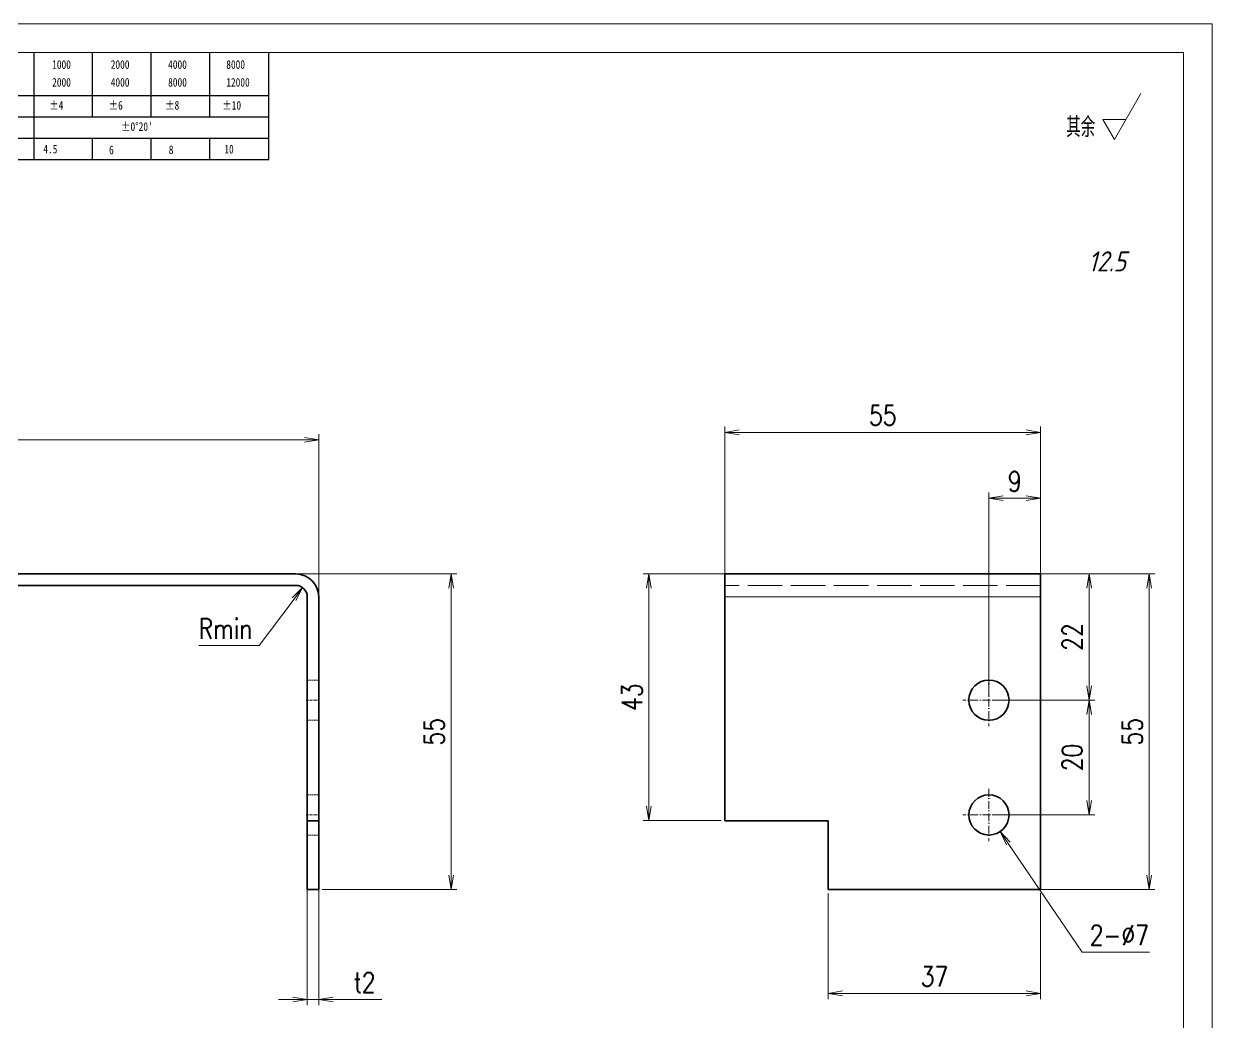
# Model space of a CAD drawing. Header units: millimetres. Extents: x -50043 to 104182, y -50696 to 36662.
# Drawn here: x -45946.7 to -45739.6, y 35895.4 to 36069.4 of the extents above; entities that cross this region are included whole.
import ezdxf
from ezdxf.enums import TextEntityAlignment as Align

# ---------------------------------------------------------------- set-up
doc = ezdxf.new("R2010")
doc.units = ezdxf.units.MM
doc.header["$LTSCALE"] = 0.5
for name, pattern in [('DASHDOT', [18.5, 12, -3, 0.5, -3]), ('DASHED', [15, 12, -3]), ('DOT2', [0.125, 0, -0.125])]:
    doc.linetypes.add(name, pattern=pattern)
doc.layers.add('图\\M+19E79\\M+195B6\\M+18E9A', color=7, linetype='Continuous')
doc.layers.add('图框', color=7, linetype='Continuous', lineweight=18)
doc.layers.add('标注线', color=3, linetype='Continuous', lineweight=18)
doc.layers.add('打印', color=7, linetype='Continuous', lineweight=15, plot=False)
doc.layers.add('打印-禁用', color=7, linetype='Continuous', lineweight=15, plot=False)
doc.styles.add('DIM', font='romans.shx', dxfattribs={"width": 0.8, "bigfont": 'bigfont.shx'})
doc.styles.add('国标', font='simfang.ttf', dxfattribs={"width": 0.8})
doc.styles.add('机械长仿宋', font='gbenor.shx', dxfattribs={"height": 1, "bigfont": 'gbcbig.shx'})
doc.dimstyles.new('DEH 1-1$0', dxfattribs={"dimtxt": 3.5, "dimasz": 2.5, "dimexe": 1, "dimexo": 0.625, "dimgap": 1.2, "dimtad": 1, "dimzin": 9, "dimdsep": 46, "dimtxsty": 'DIM', "dimblk": 'OPEN', "dimcen": 0, "dimclrd": 8, "dimclre": 8, "dimclrt": 2, "dimazin": 2, "dimtfac": 0.5, "dimtmove": 0, "dimatfit": 3, "dimldrblk": 'OPEN', "dimfxl": 0, "dimtolj": 2, "dimlwd": 18, "dimlwe": 18, "dimarcsym": 0})
doc.dimstyles.new('DEH 1-1$3', dxfattribs={"dimtxt": 3.5, "dimasz": 2.5, "dimexe": 1, "dimexo": 0.625, "dimgap": 1.2, "dimtad": 1, "dimtoh": 1, "dimdsep": 46, "dimtxsty": 'DIM', "dimblk": 'OPEN', "dimcen": 0, "dimclrd": 8, "dimclre": 8, "dimclrt": 2, "dimazin": 2, "dimtfac": 0.5, "dimtofl": 0, "dimtmove": 0, "dimatfit": 3, "dimldrblk": 'OPEN', "dimfxl": 0, "dimtolj": 2, "dimlwd": 18, "dimlwe": 18, "dimarcsym": 0})
doc.dimstyles.new('DEH 1-1$4', dxfattribs={"dimtxt": 3.5, "dimasz": 2.5, "dimexe": 1, "dimexo": 0.625, "dimgap": 1.2, "dimtad": 1, "dimtoh": 1, "dimdsep": 46, "dimtxsty": 'DIM', "dimblk": 'OPEN', "dimcen": 0, "dimclrd": 8, "dimclre": 8, "dimclrt": 2, "dimazin": 2, "dimtfac": 0.5, "dimtofl": 0, "dimtmove": 0, "dimatfit": 3, "dimldrblk": 'OPEN', "dimfxl": 0, "dimtolj": 2, "dimlwd": 18, "dimlwe": 18, "dimarcsym": 0})

# ---------------------------------------------------------------- blocks, each defined once
blk = doc.blocks.new('GZDEH零件A3图框V01版')
at = {"layer": '图\\M+19E79\\M+195B6\\M+18E9A', "color": 9}
for p, q in [((3072.2, -1561.98), (3072.2, -1554.46)), ((3082.42, -1561.98), (3082.42, -1554.46)), ((3092.64, -1561.98), (3092.64, -1554.46)), ((3102.86, -1561.98), (3102.86, -1554.46)), ((3113.09, -1573.08), (3113.09, -1554.46)), ((2996.09, -1561.98), (3113.09, -1561.98)), ((3072.2, -1573.08), (3072.2, -1561.98)), ((3082.42, -1565.68), (3082.42, -1561.98)), ((3092.64, -1565.68), (3092.64, -1561.98)), ((3102.86, -1565.68), (3102.86, -1561.98)), ((2996.09, -1565.68), (3113.09, -1565.68)), ((2996.09, -1569.38), (3113.09, -1569.38)), ((3082.42, -1573.08), (3082.42, -1569.48)), ((3092.64, -1573.08), (3092.64, -1569.38)), ((3102.86, -1573.08), (3102.86, -1569.38)), ((2990.09, -1573.08), (3113.09, -1573.08))]:
    blk.add_line(p, q, dxfattribs=at)
at = {"layer": '图框', "linetype": 'Continuous'}
for p, q in [((3272.49, -1554.46), (2882.49, -1554.46)), ((3272.49, -1832.96), (3272.49, -1554.46))]:
    blk.add_line(p, q, dxfattribs=at)
at = {"layer": '打印-禁用', "linetype": 'Continuous'}
for p, q in [((3277.49, -1549.46), (2857.49, -1549.46)), ((3277.49, -1846.46), (3277.49, -1549.46))]:
    blk.add_line(p, q, dxfattribs=at)
at = {"layer": '图\\M+19E79\\M+195B6\\M+18E9A', "color": 9, "style": '国标', "width": 0.8}
for s, p in [('1000', (3075.36, -1557.31)), ('2000', (3085.57, -1557.31)), ('4000', (3095.57, -1557.31)), ('8000', (3105.7, -1557.31)), ('2000', (3075.36, -1560.41)), ('4000', (3085.57, -1560.41)), ('8000', (3095.57, -1560.41)), ('12000', (3105.7, -1560.41)), ('±4', (3074.85, -1564.42)), ('±6', (3085.22, -1564.42)), ('±8', (3095.06, -1564.42)), ('±10', (3105.02, -1564.42)), ("±0%%D20'", (3087.38, -1568.12)), ('4.5', (3073.82, -1572.05)), ('6', (3085.28, -1572.19)), ('8', (3095.68, -1572.15)), ('10', (3105.36, -1572.06))]:
    blk.add_text(s, height=1.5, dxfattribs=at).set_placement(p)
blk = doc.blocks.new('DEH A3')
at = {"layer": '图框'}
blk.add_blockref('GZDEH零件A3图框V01版', (-2857.49, 1846.46), dxfattribs=at)
blk = doc.blocks.new('FINISHER_TR')
at = {"layer": '标注线'}
for p, q in [((0, 0), (4.62, 8)), ((-2.02, 3.5), (0, 0)), ((2.02, 3.5), (-2.02, 3.5))]:
    blk.add_line(p, q, dxfattribs=at)
at = {"layer": '标注线', "color": 2, "style": '机械长仿宋', "oblique": 15}
blk.add_attdef('0.0', text='', height=3.5, dxfattribs=at).set_placement((2.03, -24.04), align=Align.BOTTOM_RIGHT)
blk = doc.blocks.new('其余12.5')
at = {"layer": '标注线'}
blk.add_blockref('FINISHER_TR', (0, 0), dxfattribs=at).add_auto_attribs({'0.0': '12.5'})
at = {"layer": '标注线', "color": 7, "linetype": 'DOT2', "style": '机械长仿宋'}
blk.add_text('其余', height=3.5, dxfattribs=at).set_placement((-8.38, 0.4))
blk = doc.blocks.new('_Open')
at = {"color": 0, "linetype": 'ByBlock', "lineweight": -2}
for p, q in [((-1, 0.167), (0, 0)), ((-1, -0.167), (0, 0)), ((0, 0), (-1, 0))]:
    blk.add_line(p, q, dxfattribs=at)
blk = doc.blocks.new('*D145')
at = {"layer": 'Defpoints', "color": 0, "transparency": 16777216}
for p in [(-45895.33, 35996.94), (-46117.33, 35973.57), (-45895.33, 35959.06)]:
    blk.add_point(p, dxfattribs=at)
at = {"layer": '标注线', "color": 8, "lineweight": 18, "transparency": 16777216}
for p, q in [((-46117.33, 35974.19), (-46117.33, 35997.94)), ((-45895.33, 35959.68), (-45895.33, 35997.94)), ((-46114.83, 35996.94), (-45897.83, 35996.94))]:
    blk.add_line(p, q, dxfattribs=at)
at = {"layer": '标注线', "color": 8, "lineweight": 18, "transparency": 16777216, "xscale": 2.5, "yscale": 2.5, "zscale": 2.5, "rotation": 180}
blk.add_blockref('_Open', (-46117.33, 35996.94), dxfattribs=at)
at = {"layer": '标注线', "color": 8, "lineweight": 18, "transparency": 16777216, "xscale": 2.5, "yscale": 2.5, "zscale": 2.5}
blk.add_blockref('_Open', (-45895.33, 35996.94), dxfattribs=at)
at = {"layer": '标注线', "color": 2, "transparency": 16777216, "insert": (-46006.33, 35999.89), "char_height": 3.5, "attachment_point": 5, "style": 'DIM'}
blk.add_mtext('\\A2;222', dxfattribs=at)
blk = doc.blocks.new('*D146')
at = {"layer": 'Defpoints', "color": 0, "transparency": 16777216}
for p in [(-45905.14, 35973.57), (-45895.33, 35918.57), (-45872.25, 35918.57)]:
    blk.add_point(p, dxfattribs=at)
at = {"layer": '标注线', "color": 8, "lineweight": 18, "transparency": 16777216}
for p, q in [((-45904.52, 35973.57), (-45871.25, 35973.57)), ((-45872.25, 35971.07), (-45872.25, 35921.07)), ((-45894.7, 35918.57), (-45871.25, 35918.57))]:
    blk.add_line(p, q, dxfattribs=at)
at = {"layer": '标注线', "color": 8, "lineweight": 18, "transparency": 16777216, "xscale": 2.5, "yscale": 2.5, "zscale": 2.5}
for p, rotation in [((-45872.25, 35973.57), 90), ((-45872.25, 35918.57), 270)]:
    blk.add_blockref('_Open', p, dxfattribs=dict(at, rotation=rotation))
at = {"layer": '标注线', "color": 2, "transparency": 16777216, "insert": (-45875.2, 35946.07), "char_height": 3.5, "attachment_point": 5, "rotation": 90, "style": 'DIM'}
blk.add_mtext('\\A2;55', dxfattribs=at)
blk = doc.blocks.new('*D147')
at = {"layer": 'Defpoints', "color": 0, "transparency": 16777216}
for p in [(-45897.33, 35922.22), (-45895.33, 35922.22), (-45895.33, 35899.42)]:
    blk.add_point(p, dxfattribs=at)
at = {"layer": '标注线', "color": 8, "lineweight": 18, "transparency": 16777216}
for p, q in [((-45897.33, 35921.6), (-45897.33, 35898.42)), ((-45895.33, 35921.6), (-45895.33, 35898.42)), ((-45899.83, 35899.42), (-45902.33, 35899.42)), ((-45897.33, 35899.42), (-45895.33, 35899.42)), ((-45892.83, 35899.42), (-45884.33, 35899.42))]:
    blk.add_line(p, q, dxfattribs=at)
at = {"layer": '标注线', "color": 8, "lineweight": 18, "transparency": 16777216, "xscale": 2.5, "yscale": 2.5, "zscale": 2.5}
blk.add_blockref('_Open', (-45897.33, 35899.42), dxfattribs=at)
at = {"layer": '标注线', "color": 8, "lineweight": 18, "transparency": 16777216, "xscale": 2.5, "yscale": 2.5, "zscale": 2.5, "rotation": 180}
blk.add_blockref('_Open', (-45895.33, 35899.42), dxfattribs=at)
at = {"layer": '标注线', "color": 2, "transparency": 16777216, "insert": (-45887.33, 35902.37), "char_height": 3.5, "attachment_point": 5, "style": 'DIM'}
blk.add_mtext('\\A2;{\\Fromans,bigfont|c134;t}2', dxfattribs=at)
blk = doc.blocks.new('*D148')
at = {"layer": 'Defpoints', "color": 0, "transparency": 16777216}
for p in [(-45898.13, 35971.17), (-45899.33, 35969.57)]:
    blk.add_point(p, dxfattribs=at)
at = {"layer": '标注线', "color": 8, "lineweight": 18, "transparency": 16777216}
for p, q in [((-45905.71, 35961.07), (-45899.63, 35969.17)), ((-45916.24, 35961.07), (-45905.71, 35961.07))]:
    blk.add_line(p, q, dxfattribs=at)
at = {"layer": '标注线', "color": 8, "lineweight": 18, "transparency": 16777216, "xscale": 2.5, "yscale": 2.5, "zscale": 2.5, "rotation": 53.10155980410248}
blk.add_blockref('_Open', (-45898.13, 35971.17), dxfattribs=at)
at = {"layer": '标注线', "color": 2, "transparency": 16777216, "insert": (-45911.58, 35964.02), "char_height": 3.5, "attachment_point": 5, "style": 'DIM'}
blk.add_mtext('\\A2;{\\Fromans,bigfont|c134;Rmin}', dxfattribs=at)
blk = doc.blocks.new('*D149')
at = {"layer": 'Defpoints', "color": 0, "transparency": 16777216}
for p in [(-45769.55, 35998.23), (-45824.55, 35962.92), (-45769.55, 35960.17)]:
    blk.add_point(p, dxfattribs=at)
at = {"layer": '标注线', "color": 8, "lineweight": 18, "transparency": 16777216}
for p, q in [((-45824.55, 35963.54), (-45824.55, 35999.23)), ((-45822.05, 35998.23), (-45772.05, 35998.23)), ((-45769.55, 35960.8), (-45769.55, 35999.23))]:
    blk.add_line(p, q, dxfattribs=at)
at = {"layer": '标注线', "color": 8, "lineweight": 18, "transparency": 16777216, "xscale": 2.5, "yscale": 2.5, "zscale": 2.5, "rotation": 180}
blk.add_blockref('_Open', (-45824.55, 35998.23), dxfattribs=at)
at = {"layer": '标注线', "color": 8, "lineweight": 18, "transparency": 16777216, "xscale": 2.5, "yscale": 2.5, "zscale": 2.5}
blk.add_blockref('_Open', (-45769.55, 35998.23), dxfattribs=at)
at = {"layer": '标注线', "color": 2, "transparency": 16777216, "insert": (-45797.05, 36001.18), "char_height": 3.5, "attachment_point": 5, "style": 'DIM'}
blk.add_mtext('\\A2;55', dxfattribs=at)
blk = doc.blocks.new('*D150')
at = {"layer": 'Defpoints', "color": 0, "transparency": 16777216}
for p in [(-45783.23, 35973.57), (-45783.23, 35918.57), (-45750.63, 35918.57)]:
    blk.add_point(p, dxfattribs=at)
at = {"layer": '标注线', "color": 8, "lineweight": 18, "transparency": 16777216}
for p, q in [((-45782.61, 35973.57), (-45749.63, 35973.57)), ((-45750.63, 35971.07), (-45750.63, 35921.07)), ((-45782.61, 35918.57), (-45749.63, 35918.57))]:
    blk.add_line(p, q, dxfattribs=at)
at = {"layer": '标注线', "color": 8, "lineweight": 18, "transparency": 16777216, "xscale": 2.5, "yscale": 2.5, "zscale": 2.5}
for p, rotation in [((-45750.63, 35973.57), 90), ((-45750.63, 35918.57), 270)]:
    blk.add_blockref('_Open', p, dxfattribs=dict(at, rotation=rotation))
at = {"layer": '标注线', "color": 2, "transparency": 16777216, "insert": (-45753.58, 35946.07), "char_height": 3.5, "attachment_point": 5, "rotation": 90, "style": 'DIM'}
blk.add_mtext('\\A2;55', dxfattribs=at)
blk = doc.blocks.new('*D151')
at = {"layer": 'Defpoints', "color": 0, "transparency": 16777216}
for p in [(-45778.55, 35973.57), (-45761.1, 35973.57), (-45778.55, 35951.57)]:
    blk.add_point(p, dxfattribs=at)
at = {"layer": '标注线', "color": 8, "lineweight": 18, "transparency": 16777216}
for p, q in [((-45777.93, 35973.57), (-45760.1, 35973.57)), ((-45761.1, 35954.07), (-45761.1, 35971.07)), ((-45777.93, 35951.57), (-45760.1, 35951.57))]:
    blk.add_line(p, q, dxfattribs=at)
at = {"layer": '标注线', "color": 8, "lineweight": 18, "transparency": 16777216, "xscale": 2.5, "yscale": 2.5, "zscale": 2.5}
for p, rotation in [((-45761.1, 35973.57), 90), ((-45761.1, 35951.57), 270)]:
    blk.add_blockref('_Open', p, dxfattribs=dict(at, rotation=rotation))
at = {"layer": '标注线', "color": 2, "transparency": 16777216, "insert": (-45764.05, 35962.57), "char_height": 3.5, "attachment_point": 5, "rotation": 90, "style": 'DIM'}
blk.add_mtext('\\A2;22', dxfattribs=at)
blk = doc.blocks.new('*D152')
at = {"layer": 'Defpoints', "color": 0, "transparency": 16777216}
for p in [(-45778.55, 35951.57), (-45778.55, 35931.57), (-45761.1, 35931.57)]:
    blk.add_point(p, dxfattribs=at)
at = {"layer": '标注线', "color": 8, "lineweight": 18, "transparency": 16777216}
for p, q in [((-45777.93, 35951.57), (-45760.1, 35951.57)), ((-45761.1, 35949.07), (-45761.1, 35934.07)), ((-45777.93, 35931.57), (-45760.1, 35931.57))]:
    blk.add_line(p, q, dxfattribs=at)
at = {"layer": '标注线', "color": 8, "lineweight": 18, "transparency": 16777216, "xscale": 2.5, "yscale": 2.5, "zscale": 2.5}
for p, rotation in [((-45761.1, 35951.57), 90), ((-45761.1, 35931.57), 270)]:
    blk.add_blockref('_Open', p, dxfattribs=dict(at, rotation=rotation))
at = {"layer": '标注线', "color": 2, "transparency": 16777216, "insert": (-45764.05, 35941.57), "char_height": 3.5, "attachment_point": 5, "rotation": 90, "style": 'DIM'}
blk.add_mtext('\\A2;20', dxfattribs=at)
blk = doc.blocks.new('*D153')
at = {"layer": 'Defpoints', "color": 0, "transparency": 16777216}
for p in [(-45778.55, 35986.75), (-45769.55, 35955.54), (-45778.55, 35951.57)]:
    blk.add_point(p, dxfattribs=at)
at = {"layer": '标注线', "color": 8, "lineweight": 18, "transparency": 16777216}
for p, q in [((-45778.55, 35952.19), (-45778.55, 35987.75)), ((-45769.55, 35956.17), (-45769.55, 35987.75)), ((-45772.05, 35986.75), (-45776.05, 35986.75))]:
    blk.add_line(p, q, dxfattribs=at)
at = {"layer": '标注线', "color": 8, "lineweight": 18, "transparency": 16777216, "xscale": 2.5, "yscale": 2.5, "zscale": 2.5, "rotation": 180}
blk.add_blockref('_Open', (-45778.55, 35986.75), dxfattribs=at)
at = {"layer": '标注线', "color": 8, "lineweight": 18, "transparency": 16777216, "xscale": 2.5, "yscale": 2.5, "zscale": 2.5}
blk.add_blockref('_Open', (-45769.55, 35986.75), dxfattribs=at)
at = {"layer": '标注线', "color": 2, "transparency": 16777216, "insert": (-45774.05, 35989.7), "char_height": 3.5, "attachment_point": 5, "style": 'DIM'}
blk.add_mtext('\\A2;9', dxfattribs=at)
blk = doc.blocks.new('*D154')
at = {"layer": 'Defpoints', "color": 0, "transparency": 16777216}
for p in [(-45837.8, 35973.57), (-45818.75, 35973.57), (-45824.55, 35930.57)]:
    blk.add_point(p, dxfattribs=at)
at = {"layer": '标注线', "color": 8, "lineweight": 18, "transparency": 16777216}
for p, q in [((-45819.38, 35973.57), (-45838.8, 35973.57)), ((-45837.8, 35933.07), (-45837.8, 35971.07)), ((-45825.18, 35930.57), (-45838.8, 35930.57))]:
    blk.add_line(p, q, dxfattribs=at)
at = {"layer": '标注线', "color": 8, "lineweight": 18, "transparency": 16777216, "xscale": 2.5, "yscale": 2.5, "zscale": 2.5}
for p, rotation in [((-45837.8, 35973.57), 90), ((-45837.8, 35930.57), 270)]:
    blk.add_blockref('_Open', p, dxfattribs=dict(at, rotation=rotation))
at = {"layer": '标注线', "color": 2, "transparency": 16777216, "insert": (-45840.75, 35952.07), "char_height": 3.5, "attachment_point": 5, "rotation": 90, "style": 'DIM'}
blk.add_mtext('\\A2;43', dxfattribs=at)
blk = doc.blocks.new('*D155')
at = {"layer": 'Defpoints', "color": 0, "transparency": 16777216}
for p in [(-45806.55, 35918.57), (-45769.55, 35918.57), (-45769.55, 35900.48)]:
    blk.add_point(p, dxfattribs=at)
at = {"layer": '标注线', "color": 8, "lineweight": 18, "transparency": 16777216}
for p, q in [((-45806.55, 35917.94), (-45806.55, 35899.48)), ((-45769.55, 35917.94), (-45769.55, 35899.48)), ((-45804.05, 35900.48), (-45772.05, 35900.48))]:
    blk.add_line(p, q, dxfattribs=at)
at = {"layer": '标注线', "color": 8, "lineweight": 18, "transparency": 16777216, "xscale": 2.5, "yscale": 2.5, "zscale": 2.5, "rotation": 180}
blk.add_blockref('_Open', (-45806.55, 35900.48), dxfattribs=at)
at = {"layer": '标注线', "color": 8, "lineweight": 18, "transparency": 16777216, "xscale": 2.5, "yscale": 2.5, "zscale": 2.5}
blk.add_blockref('_Open', (-45769.55, 35900.48), dxfattribs=at)
at = {"layer": '标注线', "color": 2, "transparency": 16777216, "insert": (-45788.05, 35903.43), "char_height": 3.5, "attachment_point": 5, "style": 'DIM'}
blk.add_mtext('\\A2;37', dxfattribs=at)
blk = doc.blocks.new('*D156')
at = {"layer": 'Defpoints', "color": 0, "transparency": 16777216}
for p in [(-45780.52, 35934.46), (-45776.58, 35928.67)]:
    blk.add_point(p, dxfattribs=at)
at = {"layer": '标注线', "color": 8, "lineweight": 18, "transparency": 16777216}
for p, q in [((-45762.3, 35907.68), (-45775.18, 35926.61)), ((-45750.56, 35907.68), (-45762.3, 35907.68))]:
    blk.add_line(p, q, dxfattribs=at)
at = {"layer": '标注线', "color": 8, "lineweight": 18, "transparency": 16777216, "xscale": 2.5, "yscale": 2.5, "zscale": 2.5, "rotation": 124.2394110399226}
blk.add_blockref('_Open', (-45776.58, 35928.67), dxfattribs=at)
at = {"layer": '标注线', "color": 2, "transparency": 16777216, "insert": (-45755.83, 35910.63), "char_height": 3.5, "attachment_point": 5, "style": 'DIM'}
blk.add_mtext('\\A2;2-%%c7', dxfattribs=at)

msp = doc.modelspace()

# ---------------------------------------------------------------- linework, layer by layer
at = {"color": 7, "lineweight": 35}
for p, q in [((-46117.328, 35973.566), (-45899.328, 35973.566)), ((-45769.554, 35973.566), (-45824.554, 35973.566)), ((-46117.328, 35971.566), (-45899.328, 35971.566)), ((-45897.328, 35930.566), (-45897.328, 35969.566)), ((-45895.328, 35930.566), (-45895.328, 35969.566)), ((-45824.554, 35930.566), (-45824.554, 35969.566)), ((-45769.554, 35969.566), (-45769.554, 35918.566)), ((-45769.554, 35918.566), (-45806.554, 35918.566))]:
    msp.add_line(p, q, dxfattribs=at)
at = {"color": 7, "lineweight": 35, "ltscale": 0.1}
for p, q in [((-45824.554, 35969.566), (-45824.554, 35973.566)), ((-45769.554, 35969.566), (-45769.554, 35973.566))]:
    msp.add_line(p, q, dxfattribs=at)
at = {"color": 1, "linetype": 'DASHED', "lineweight": 13}
for p, q in [((-45769.554, 35971.566), (-45824.554, 35971.566)), ((-45769.554, 35969.566), (-45824.554, 35969.566))]:
    msp.add_line(p, q, dxfattribs=at)
at = {"color": 7, "lineweight": 13}
msp.add_line((-45769.554, 35969.566), (-45824.554, 35969.566), dxfattribs=at)
at = {"color": 1, "linetype": 'DASHED', "lineweight": 13, "ltscale": 0.05}
for p, q in [((-45897.328, 35955.066), (-45895.328, 35955.066)), ((-45897.328, 35948.066), (-45895.328, 35948.066)), ((-45897.328, 35935.066), (-45895.328, 35935.066)), ((-45897.328, 35928.066), (-45895.328, 35928.066))]:
    msp.add_line(p, q, dxfattribs=at)
at = {"color": 2, "linetype": 'DASHDOT', "lineweight": 13, "ltscale": 0.227499}
for p, q in [((-45778.554, 35956.116), (-45778.554, 35947.016)), ((-45778.554, 35936.116), (-45778.554, 35927.016))]:
    msp.add_line(p, q, dxfattribs=at)
at = {"color": 2, "linetype": 'DASHDOT', "lineweight": 13, "ltscale": 0.06001}
for p, q in [((-45897.529, 35951.566), (-45895.128, 35951.566)), ((-45897.529, 35931.566), (-45895.128, 35931.566))]:
    msp.add_line(p, q, dxfattribs=at)
at = {"color": 2, "linetype": 'DASHDOT', "lineweight": 13, "ltscale": 0.22749}
for p, q in [((-45774.004, 35951.566), (-45783.104, 35951.566)), ((-45774.004, 35931.566), (-45783.104, 35931.566))]:
    msp.add_line(p, q, dxfattribs=at)
at = {"color": 7, "lineweight": 35, "ltscale": 0.299998}
for p, q in [((-45897.328, 35918.566), (-45897.328, 35930.566)), ((-45895.328, 35918.566), (-45895.328, 35930.566)), ((-45806.554, 35918.566), (-45806.554, 35930.566))]:
    msp.add_line(p, q, dxfattribs=at)
at = {"color": 7, "lineweight": 35, "ltscale": 0.05}
for p, q in [((-45895.328, 35930.566), (-45897.328, 35930.566)), ((-45895.328, 35918.566), (-45897.328, 35918.566))]:
    msp.add_line(p, q, dxfattribs=at)
at = {"color": 7, "lineweight": 35, "ltscale": 0.45}
msp.add_line((-45806.554, 35930.566), (-45824.554, 35930.566), dxfattribs=at)
at = {"color": 7, "lineweight": 35}
for centre in [(-45778.554, 35951.566), (-45778.554, 35931.566)]:
    msp.add_circle(centre, 3.5, dxfattribs=at)
for radius in [4, 2]:
    msp.add_arc((-45899.328, 35969.566), radius, 0, 90, dxfattribs=at)
at = {"layer": '打印'}
msp.add_lwpolyline([(-46159.646, 36069.417), (-45739.646, 36069.417), (-45739.646, 35772.417), (-46159.646, 35772.417)], close=True, dxfattribs=at)

# ---------------------------------------------------------------- block references
at = {"layer": '图框'}
msp.add_blockref('DEH A3', (-46159.646, 35772.417), dxfattribs=at)
at = {"layer": '标注线'}
msp.add_blockref('其余12.5', (-45756.702, 36049.26), dxfattribs=at)

# ---------------------------------------------------------------- dimensions: what is measured, and where the dimension line sits
for base, p1, p2, picture, middle in [((-45895.328, 35996.943), (-46117.328, 35973.566), (-45895.328, 35959.056), '*D145', (-46006.328, 35999.893)), ((-45769.554, 35998.235), (-45824.554, 35962.916), (-45769.554, 35960.173), '*D149', (-45797.054, 36001.185)), ((-45778.554, 35986.748), (-45769.554, 35955.543), (-45778.554, 35951.566), '*D153', (-45774.054, 35989.698)), ((-45769.554, 35900.48), (-45806.554, 35918.566), (-45769.554, 35918.566), '*D155', (-45788.054, 35903.43))]:
    dim = msp.add_linear_dim(base=base, p1=p1, p2=p2, dimstyle='DEH 1-1$0', dxfattribs=at)
    dim.commit()
    dim.dimension.update_dxf_attribs({"geometry": picture, "text_midpoint": middle})
for base, p1, p2, picture, middle in [((-45872.254, 35918.566), (-45905.143, 35973.566), (-45895.328, 35918.566), '*D146', (-45875.204, 35946.066)), ((-45837.796, 35973.566), (-45824.554, 35930.566), (-45818.75, 35973.566), '*D154', (-45840.746, 35952.066)), ((-45750.633, 35918.566), (-45783.234, 35973.566), (-45783.234, 35918.566), '*D150', (-45753.583, 35946.066)), ((-45761.1, 35973.566), (-45778.554, 35951.566), (-45778.554, 35973.566), '*D151', (-45764.05, 35962.566)), ((-45761.1, 35931.566), (-45778.554, 35951.566), (-45778.554, 35931.566), '*D152', (-45764.05, 35941.566))]:
    dim = msp.add_linear_dim(base=base, p1=p1, p2=p2, angle=90, dimstyle='DEH 1-1$0', dxfattribs=at)
    dim.commit()
    dim.dimension.update_dxf_attribs({"geometry": picture, "text_midpoint": middle})
dim = msp.add_radius_dim(center=(-45899.328, 35969.566), mpoint=(-45898.128, 35971.166), text='{\\Fromans,bigfont|c134;Rmin}', dimstyle='DEH 1-1$4', override={"dimtmove": 1}, dxfattribs=at)
dim.commit()
dim.dimension.update_dxf_attribs({"geometry": '*D148', "text_midpoint": (-45905.708, 35961.068), "dimtype": 164})
dim = msp.add_diameter_dim_2p(p1=(-45780.523, 35934.46), p2=(-45776.585, 35928.673), dimstyle='DEH 1-1$3', override={"dimpost": '2-%%c<>'}, dxfattribs=at)
dim.commit()
dim.dimension.update_dxf_attribs({"geometry": '*D156', "text_midpoint": (-45755.831, 35907.681), "dimtype": 163})
dim = msp.add_linear_dim(base=(-45895.328, 35899.42), p1=(-45897.328, 35922.223), p2=(-45895.328, 35922.223), text='{\\Fromans,bigfont|c134;t}<>', dimstyle='DEH 1-1$0', dxfattribs=at)
dim.commit()
dim.dimension.update_dxf_attribs({"geometry": '*D147', "text_midpoint": (-45887.328, 35902.37)})

doc.saveas('drawing.dxf')
